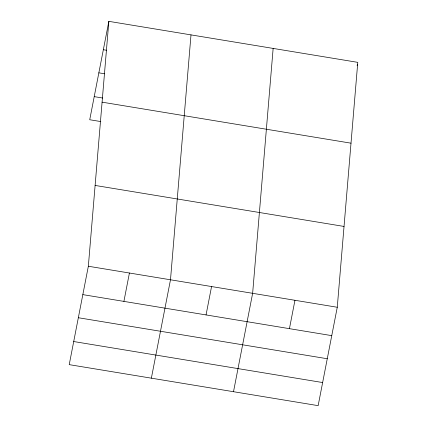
<?xml version="1.0" encoding="UTF-8"?>
<svg xmlns="http://www.w3.org/2000/svg" width="427" height="427" viewBox="0 0 427 427"><rect width="100%" height="100%" fill="white"/><g stroke="black" fill="none" stroke-linecap="round" stroke-linejoin="round"><path stroke-width="0.64" d="M88.346 266.251L108.853 21.35L357.778 62.358L337.271 307.259L318.147 405.65L69.222 364.642L88.346 266.251L337.271 307.259M190.997 34.886L170.49 279.786L151.366 378.173M273.147 48.416L252.635 293.317L233.51 391.708M108.853 21.35L89.729 119.741L100.809 121.567M123.905 301.393L129.418 273.018M206.049 314.923L211.562 286.549M289.437 328.662L294.956 300.288M357.153 65.587L357.404 64.296M103.339 49.724L106.595 50.263M98.845 72.83L104.716 73.796M94.218 96.635L102.693 98.029M102.085 102.165L351.01 143.178M95.114 185.435L344.039 226.443M82.833 294.625L331.758 335.638M78.338 317.731L327.263 358.739M73.711 341.536L322.636 382.544"/></g></svg>
